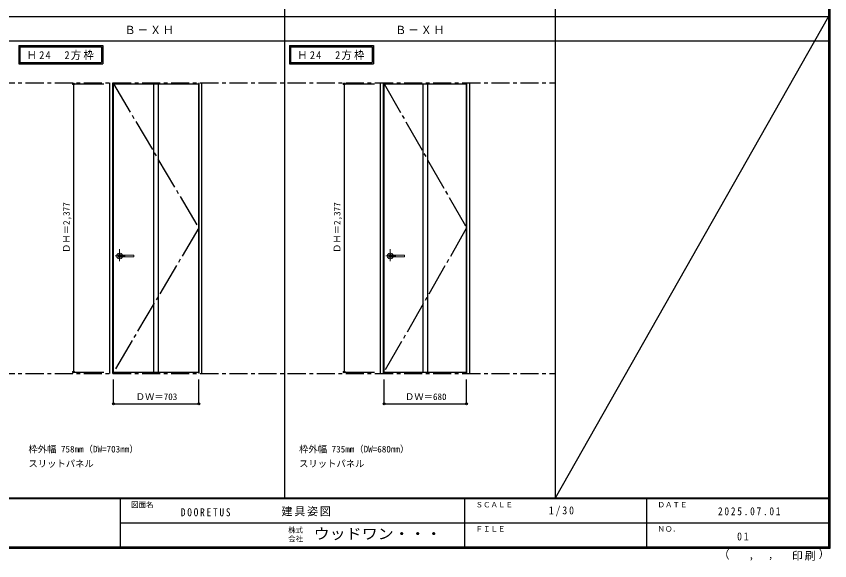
# Model space of a CAD drawing. Units: millimetres, scale not verified. Extents: x -6000 to 5700, y -4307 to 4260.
# Drawn here: x -1007 to 5700, y -4307 to 186 of the extents above; entities that cross this region are included whole.
import ezdxf
from ezdxf.enums import TextEntityAlignment as Align

# ---------------------------------------------------------------- set-up
doc = ezdxf.new("R2010")
doc.units = ezdxf.units.MM
doc.header["$LTSCALE"] = 30
doc.header["$PDMODE"] = 32
doc.header["$PDSIZE"] = 15
doc.linetypes.add('CHAIN1', pattern=[8, 5, -1, 1, -1])
doc.linetypes.add('CHAIN2', pattern=[12, 9, -1, 1, -1])
for name, color, linetype in [('0-1_通り芯', 7, 'CHAIN1'), ('0-2_扉', 3, 'Continuous'), ('0-4_枠', 3, 'Continuous'), ('0-7', 7, 'CHAIN2'), ('0-A_文字', 7, 'Continuous'), ('0-B_寸法', 7, 'Continuous'), ('F-1_枠', 6, 'Continuous'), ('F-A_文字', 7, 'Continuous')]:
    doc.layers.add(name, color=color, linetype=linetype)
doc.layers.add('0-5_レバー', color=7, linetype='Continuous', lineweight=18)
doc.styles.add('ＭＳ ゴシック', font='')
doc.styles.get('ＭＳ ゴシック').set_extended_font_data('MS Gothic')

msp = doc.modelspace()

# ---------------------------------------------------------------- linework, layer by layer
at = {"layer": '0-1_通り芯'}
for p, q in [((-5490, -362.5), (3436.4, -362.5)), ((-5490, -2762.5), (3436.4, -2762.5))]:
    msp.add_line(p, q, dxfattribs=at)
at = {"layer": '0-2_扉'}
for p, q in [((-205.2, -2749.5), (-205.2, -372.5)), ((-205.2, -372.5), (497.8, -372.5)), ((127.3, -2749.5), (127.3, -372.5)), ((165.3, -2749.5), (165.3, -372.5)), ((497.8, -2749.5), (497.8, -372.5)), ((2026.4, -2749.5), (2026.4, -372.5)), ((2026.4, -372.5), (2706.4, -372.5)), ((2347.4, -2749.5), (2347.4, -372.5)), ((2385.4, -2749.5), (2385.4, -372.5)), ((2706.4, -2749.5), (2706.4, -372.5)), ((-205.2, -2749.5), (497.8, -2749.5)), ((2026.4, -2749.5), (2706.4, -2749.5))]:
    msp.add_line(p, q, dxfattribs=at)
at = {"layer": '0-4_枠'}
for p, q in [((-234.2, -2762.5), (-234.2, -362.5)), ((-210.2, -2762.5), (-210.2, -362.5)), ((499.8, -2762.5), (499.8, -362.5)), ((523.8, -2762.5), (523.8, -362.5)), ((1997.4, -2762.5), (1997.4, -362.5)), ((2021.4, -2762.5), (2021.4, -362.5)), ((2708.4, -2762.5), (2708.4, -362.5)), ((2732.4, -2762.5), (2732.4, -362.5))]:
    msp.add_line(p, q, dxfattribs=at)
at = {"layer": '0-5_レバー', "color": 4, "linetype": 'CHAIN1'}
for p, q in [((-154.7, -1735.54), (-154.7, -1835.39)), ((2076.9, -1735.54), (2076.9, -1835.39)), ((-107.9, -1792), (-190.92, -1792)), ((2123.7, -1792), (2040.68, -1792))]:
    msp.add_line(p, q, dxfattribs=at)
at = {"layer": '0-5_レバー'}
for p, q in [((-167.45, -1789.85), (-167.7, -1792)), ((-167.7, -1792), (-167.45, -1794.15)), ((-166.71, -1787.79), (-167.45, -1789.85)), ((-167.45, -1794.15), (-166.71, -1796.21)), ((-165.51, -1785.89), (-166.71, -1787.79)), ((-166.71, -1796.21), (-165.51, -1798.11)), ((-163.89, -1784.22), (-165.51, -1785.89)), ((-165.51, -1798.11), (-163.89, -1799.78)), ((-161.92, -1782.85), (-163.89, -1784.22)), ((-163.89, -1799.78), (-161.92, -1801.15)), ((-159.67, -1781.84), (-161.92, -1782.85)), ((-161.92, -1801.15), (-159.67, -1802.16)), ((-157.24, -1781.21), (-159.67, -1781.84)), ((-159.67, -1802.16), (-157.24, -1802.79)), ((-154.7, -1781), (-157.24, -1781.21)), ((-157.24, -1802.79), (-154.7, -1803)), ((-152.16, -1781.21), (-154.7, -1781)), ((-154.7, -1803), (-152.16, -1802.79)), ((-149.73, -1781.84), (-152.16, -1781.21)), ((-152.16, -1802.79), (-149.73, -1802.16)), ((-149.83, -1785.01), (-149.83, -1785.02)), ((-149.37, -1785.01), (-149.83, -1785.01)), ((-147.48, -1782.85), (-149.73, -1781.84)), ((-149.73, -1802.16), (-147.48, -1801.15)), ((-149.68, -1798.99), (-149.55, -1798.99)), ((-149.55, -1798.99), (-149.11, -1798.99)), ((-148.27, -1785.01), (-149.37, -1785.01)), ((-149.11, -1798.99), (-148.39, -1798.99)), ((-148.39, -1798.99), (-147.37, -1798.99)), ((-146.75, -1785.01), (-148.27, -1785.01)), ((-145.51, -1784.22), (-147.48, -1782.85)), ((-147.48, -1801.15), (-145.51, -1799.78)), ((-147.37, -1798.99), (-146.11, -1798.99)), ((-145.21, -1785.01), (-146.75, -1785.01)), ((-146.11, -1798.99), (-144.76, -1798.99)), ((-144.74, -1785.01), (-145.51, -1784.22)), ((-145.51, -1799.78), (-144.74, -1798.99)), ((-143.72, -1785.01), (-145.21, -1785.01)), ((-144.76, -1798.99), (-141.9, -1798.99)), ((-141.31, -1785.01), (-143.72, -1785.01)), ((-141.9, -1798.99), (-138.92, -1799)), ((-139.3, -1785), (-141.31, -1785.01)), ((-137.45, -1785), (-139.3, -1785)), ((-138.92, -1799), (-135.9, -1799)), ((-135.45, -1785), (-137.45, -1785)), ((-135.9, -1799), (-132.86, -1799)), ((-131.7, -1785), (-135.45, -1785)), ((-132.86, -1799), (-129.79, -1799)), ((-127.5, -1785), (-131.7, -1785)), ((-129.79, -1799), (-126.71, -1799)), ((-122.84, -1785), (-127.5, -1785)), ((-126.71, -1799), (-122.71, -1799)), ((-118.05, -1785), (-122.84, -1785)), ((-122.71, -1799), (-118.3, -1799)), ((-118.3, -1799), (-113.33, -1799)), ((-112.8, -1785), (-118.05, -1785)), ((-113.33, -1799), (-107.8, -1799)), ((-107.04, -1785), (-112.8, -1785)), ((-107.8, -1799), (-101.71, -1799)), ((-100.74, -1785), (-107.04, -1785)), ((-101.71, -1799), (-95.06, -1799)), ((-93.92, -1785), (-100.74, -1785)), ((-95.06, -1799), (-87.85, -1799)), ((-86.11, -1785), (-93.92, -1785)), ((-87.85, -1799), (-79.26, -1799)), ((-77.7, -1785), (-86.11, -1785)), ((-79.26, -1799), (-70, -1799)), ((-68.71, -1785), (-77.7, -1785)), ((-70, -1799), (-60.06, -1799)), ((-59.11, -1785), (-68.71, -1785)), ((-60.06, -1799), (-49.45, -1799)), ((-48.93, -1785), (-59.11, -1785)), ((-49.45, -1799), (-39.2, -1799)), ((-39.2, -1785), (-48.93, -1785)), ((-48.28, -1785), (-48.68, -1785)), ((-39.2, -1785), (-48.28, -1785)), ((-37.7, -1792), (-37.7, -1786.51)), ((-37.7, -1792), (-37.7, -1797.5)), ((2064.15, -1789.85), (2063.9, -1792)), ((2063.9, -1792), (2064.15, -1794.15)), ((2064.89, -1787.79), (2064.15, -1789.85)), ((2064.15, -1794.15), (2064.89, -1796.21)), ((2066.09, -1785.89), (2064.89, -1787.79)), ((2064.89, -1796.21), (2066.09, -1798.11)), ((2067.71, -1784.22), (2066.09, -1785.89)), ((2066.09, -1798.11), (2067.71, -1799.78)), ((2069.68, -1782.85), (2067.71, -1784.22)), ((2067.71, -1799.78), (2069.68, -1801.15)), ((2071.93, -1781.84), (2069.68, -1782.85)), ((2069.68, -1801.15), (2071.93, -1802.16)), ((2074.36, -1781.21), (2071.93, -1781.84)), ((2071.93, -1802.16), (2074.36, -1802.79)), ((2076.9, -1781), (2074.36, -1781.21)), ((2074.36, -1802.79), (2076.9, -1803)), ((2079.44, -1781.21), (2076.9, -1781)), ((2076.9, -1803), (2079.44, -1802.79)), ((2081.88, -1781.84), (2079.44, -1781.21)), ((2079.44, -1802.79), (2081.88, -1802.16)), ((2081.77, -1785.01), (2081.77, -1785.02)), ((2082.23, -1785.01), (2081.77, -1785.01)), ((2084.12, -1782.85), (2081.88, -1781.84)), ((2081.88, -1802.16), (2084.12, -1801.15)), ((2081.92, -1798.99), (2082.05, -1798.99)), ((2082.05, -1798.99), (2082.49, -1798.99)), ((2083.33, -1785.01), (2082.23, -1785.01)), ((2082.49, -1798.99), (2083.21, -1798.99)), ((2083.21, -1798.99), (2084.23, -1798.99)), ((2084.85, -1785.01), (2083.33, -1785.01)), ((2086.09, -1784.22), (2084.12, -1782.85)), ((2084.12, -1801.15), (2086.09, -1799.78)), ((2084.23, -1798.99), (2085.49, -1798.99)), ((2086.39, -1785.01), (2084.85, -1785.01)), ((2085.49, -1798.99), (2086.84, -1798.99)), ((2086.86, -1785.01), (2086.09, -1784.22)), ((2086.09, -1799.78), (2086.86, -1798.99)), ((2087.88, -1785.01), (2086.39, -1785.01)), ((2086.84, -1798.99), (2089.7, -1798.99)), ((2090.29, -1785.01), (2087.88, -1785.01)), ((2089.7, -1798.99), (2092.68, -1799)), ((2092.3, -1785), (2090.29, -1785.01)), ((2094.15, -1785), (2092.3, -1785)), ((2092.68, -1799), (2095.7, -1799)), ((2096.15, -1785), (2094.15, -1785)), ((2095.7, -1799), (2098.74, -1799)), ((2099.9, -1785), (2096.15, -1785)), ((2098.74, -1799), (2101.81, -1799)), ((2104.11, -1785), (2099.9, -1785)), ((2101.81, -1799), (2104.89, -1799)), ((2108.76, -1785), (2104.11, -1785)), ((2104.89, -1799), (2108.89, -1799)), ((2113.55, -1785), (2108.76, -1785)), ((2108.89, -1799), (2113.3, -1799)), ((2113.3, -1799), (2118.27, -1799)), ((2118.8, -1785), (2113.55, -1785)), ((2118.27, -1799), (2123.8, -1799)), ((2124.56, -1785), (2118.8, -1785)), ((2123.8, -1799), (2129.89, -1799)), ((2130.86, -1785), (2124.56, -1785)), ((2129.89, -1799), (2136.54, -1799)), ((2137.68, -1785), (2130.86, -1785)), ((2136.54, -1799), (2143.75, -1799)), ((2145.49, -1785), (2137.68, -1785)), ((2143.75, -1799), (2152.34, -1799)), ((2153.9, -1785), (2145.49, -1785)), ((2152.34, -1799), (2161.6, -1799)), ((2162.89, -1785), (2153.9, -1785)), ((2161.6, -1799), (2171.54, -1799)), ((2172.49, -1785), (2162.89, -1785)), ((2171.54, -1799), (2182.15, -1799)), ((2182.67, -1785), (2172.49, -1785)), ((2182.15, -1799), (2192.4, -1799)), ((2192.4, -1785), (2182.67, -1785)), ((2183.32, -1785), (2182.92, -1785)), ((2192.4, -1785), (2183.32, -1785)), ((2193.9, -1792), (2193.9, -1786.51)), ((2193.9, -1792), (2193.9, -1797.5))]:
    msp.add_line(p, q, dxfattribs=at)
for centre, radius, start, end in [((-154.7, -1792), 24.55, 16.59952, 343.36736), ((-39.2, -1786.5), 1.5, 360, 90.17419), ((-39.2, -1786.5), 1.5, 0.00847, 89.9163), ((-39.2, -1797.5), 1.5, 269.91059, 359.99153), ((-39.2, -1797.5), 1.5, 270.16419, 0), ((2076.9, -1792), 24.55, 16.59952, 343.36736), ((2192.4, -1786.5), 1.5, 360, 90.17419), ((2192.4, -1786.5), 1.5, 0.00847, 89.9163), ((2192.4, -1797.5), 1.5, 269.91059, 359.99153), ((2192.4, -1797.5), 1.5, 270.16419, 0)]:
    msp.add_arc(centre, radius, start, end, dxfattribs=at)
at = {"layer": '0-7'}
for p, q in [((-205.2, -372.5), (497.8, -1561)), ((2026.4, -372.5), (2706.4, -1561)), ((497.8, -1561), (-205.2, -2749.5)), ((2706.4, -1561), (2026.4, -2749.5))]:
    msp.add_line(p, q, dxfattribs=at)
at = {"layer": '0-A_文字'}
for p, q in [((-986.8, -55.5), (-986.8, -205.5)), ((-976.8, -65.5), (-976.8, -195.5)), ((-976.8, -65.5), (-304.18, -65.5)), ((-304.18, -65.5), (-304.18, -195.5)), ((1244.8, -55.5), (1244.8, -205.5)), ((1254.8, -65.5), (1254.8, -195.5)), ((1254.8, -65.5), (1927.43, -65.5)), ((1927.43, -65.5), (1927.43, -195.5)), ((-976.8, -195.5), (-304.18, -195.5)), ((1254.8, -195.5), (1927.43, -195.5)), ((-986.8, -205.5), (-294.18, -205.5)), ((1244.8, -205.5), (1937.43, -205.5))]:
    msp.add_line(p, q, dxfattribs=at)
for points in [[(-986.8, -55.5), (-294.18, -55.5), (-294.18, -205.5)], [(1244.8, -55.5), (1937.43, -55.5), (1937.43, -205.5)]]:
    msp.add_lwpolyline(points, dxfattribs=at)
at = {"layer": '0-B_寸法', "color": 4}
for p, q in [((-534.2, -372.5), (-534.2, -2749.5)), ((-534.2, -372.5), (-284.2, -372.5)), ((1697.4, -372.5), (1697.4, -2749.5)), ((1697.4, -372.5), (1947.4, -372.5)), ((-534.2, -2749.5), (-284.2, -2749.5)), ((1697.4, -2749.5), (1947.4, -2749.5)), ((-205.2, -3012.5), (-205.2, -2812.5)), ((497.8, -3012.5), (497.8, -2812.5)), ((2026.4, -3012.5), (2026.4, -2812.5)), ((2706.4, -3012.5), (2706.4, -2812.5)), ((-205.2, -3012.5), (497.8, -3012.5)), ((2026.4, -3012.5), (2706.4, -3012.5))]:
    msp.add_line(p, q, dxfattribs=at)
at = {"layer": '0-B_寸法'}
for p in [(-534.2, -372.5), (1697.4, -372.5), (-534.2, -2749.5), (1697.4, -2749.5), (-205.2, -3012.5), (497.8, -3012.5), (2026.4, -3012.5), (2706.4, -3012.5)]:
    msp.add_point(p, dxfattribs=at)
at = {"layer": 'F-1_枠'}
for p, q in [((1204.8, 4175), (1204.8, -3790)), ((3436.4, 4175), (3436.4, -3790)), ((5690, 4175), (5690, -4205)), ((5695, 4175), (5695, -4205)), ((5700, 4175), (5700, -4205)), ((-6000, 184.5), (5700, 184.5)), ((-6000, -15.5), (5700, -15.5)), ((5700, -3790), (-6000, -3790)), ((5700, -3795), (-6000, -3795)), ((-150, -3795), (-150, -4195)), ((2690, -3795), (2690, -4195)), ((4190, -3795), (4190, -4195)), ((-150, -3995), (5690, -3995.01)), ((5700, -4195), (-6000, -4195)), ((5700, -4200), (-6000, -4200)), ((5700, -4205), (-6000, -4205))]:
    msp.add_line(p, q, dxfattribs=at)
at = {"layer": 'F-A_文字'}
msp.add_line((5690, 184.5), (3436.4, -3790), dxfattribs=at)

# ---------------------------------------------------------------- texts
at = {"layer": '0-A_文字', "style": 'ＭＳ ゴシック'}
for s, p in [('枠外幅 758mm（DW=703mm）', (-906.8, -3430)), ('枠外幅 735mm（DW=680mm）', (1324.8, -3430)), ('スリットパネル', (-906.8, -3550)), ('スリットパネル', (1324.8, -3550))]:
    msp.add_text(s, height=54.99, dxfattribs=at).set_placement(p, align=Align.BOTTOM_LEFT)
at = {"layer": '0-A_文字', "char_height": 65.98, "attachment_point": 7, "style": 'ＭＳ ゴシック'}
for s, insert in [('\\T1.17;Ｂ－ＸＨ', (-113.5, 39.5)), ('\\T1.17;Ｂ－ＸＨ', (2118.1, 39.5)), ('\\T1.22;\\W0.95;Ｈ24\u30002方枠', (-922.14, -175.5)), ('\\T1.22;\\W0.95;Ｈ24\u30002方枠', (1309.46, -175.5))]:
    msp.add_mtext(s, dxfattribs=dict(at, insert=insert))
at = {"layer": '0-B_寸法', "style": 'ＭＳ ゴシック'}
for p in [(-549.2, -1767.25), (1682.4, -1767.25)]:
    msp.add_text('ＤＨ＝2,377', height=54.99, rotation=90, dxfattribs=at).set_placement(p, align=Align.BOTTOM_LEFT)
for s, p in [('ＤＷ＝703', (-22.45, -2997.5)), ('ＤＷ＝680', (2197.65, -2997.5))]:
    msp.add_text(s, height=54.99, dxfattribs=at).set_placement(p, align=Align.BOTTOM_LEFT)
at = {"layer": 'F-A_文字', "style": 'ＭＳ ゴシック'}
for s, height, p in [('図面名', 43.99, (-60, -3880)), ('ＳＣＡＬＥ', 43.99, (2780, -3880)), ('ＤＡＴＥ', 43.99, (4280, -3880)), ('ＦＩＬＥ', 43.99, (2780, -4080)), ('ＮＯ．', 43.99, (4280, -4080)), ('株式', 43.99, (1235, -4089)), ('会社', 43.99, (1235, -4161)), ('（', 65.98, (4784.03, -4308.31)), ('）', 65.98, (5608.4, -4304.13)), (',', 65.98, (5031.28, -4308.31)), (',', 65.98, (5190.2, -4305.53))]:
    msp.add_text(s, height=height, dxfattribs=at).set_placement(p, align=Align.BOTTOM_LEFT)
at = {"layer": 'F-A_文字', "style": 'ＭＳ ゴシック', "width": 1.1}
msp.add_text('ウッドワン・・・', height=87.98, dxfattribs=at).set_placement((1445, -4155), align=Align.BOTTOM_LEFT)
at = {"layer": 'F-A_文字', "char_height": 65.98, "attachment_point": 7, "style": 'ＭＳ ゴシック'}
for s, insert in [('\\T1.39;\\W0.85;DOORETUS', (350, -3940.79)), ('\\T1.17;建具姿図', (1180.42, -3940)), ('\\T1.38;\\W0.9;1/30', (3383.75, -3940)), ('\\T1.39;\\W0.85;2025.07.01', (4778.75, -3932.5)), ('\\T1.36;\\W0.9;01', (4936.25, -4140)), ('\\T1.17;印刷', (5388.15, -4306.92))]:
    msp.add_mtext(s, dxfattribs=dict(at, insert=insert))

doc.saveas('drawing.dxf')
